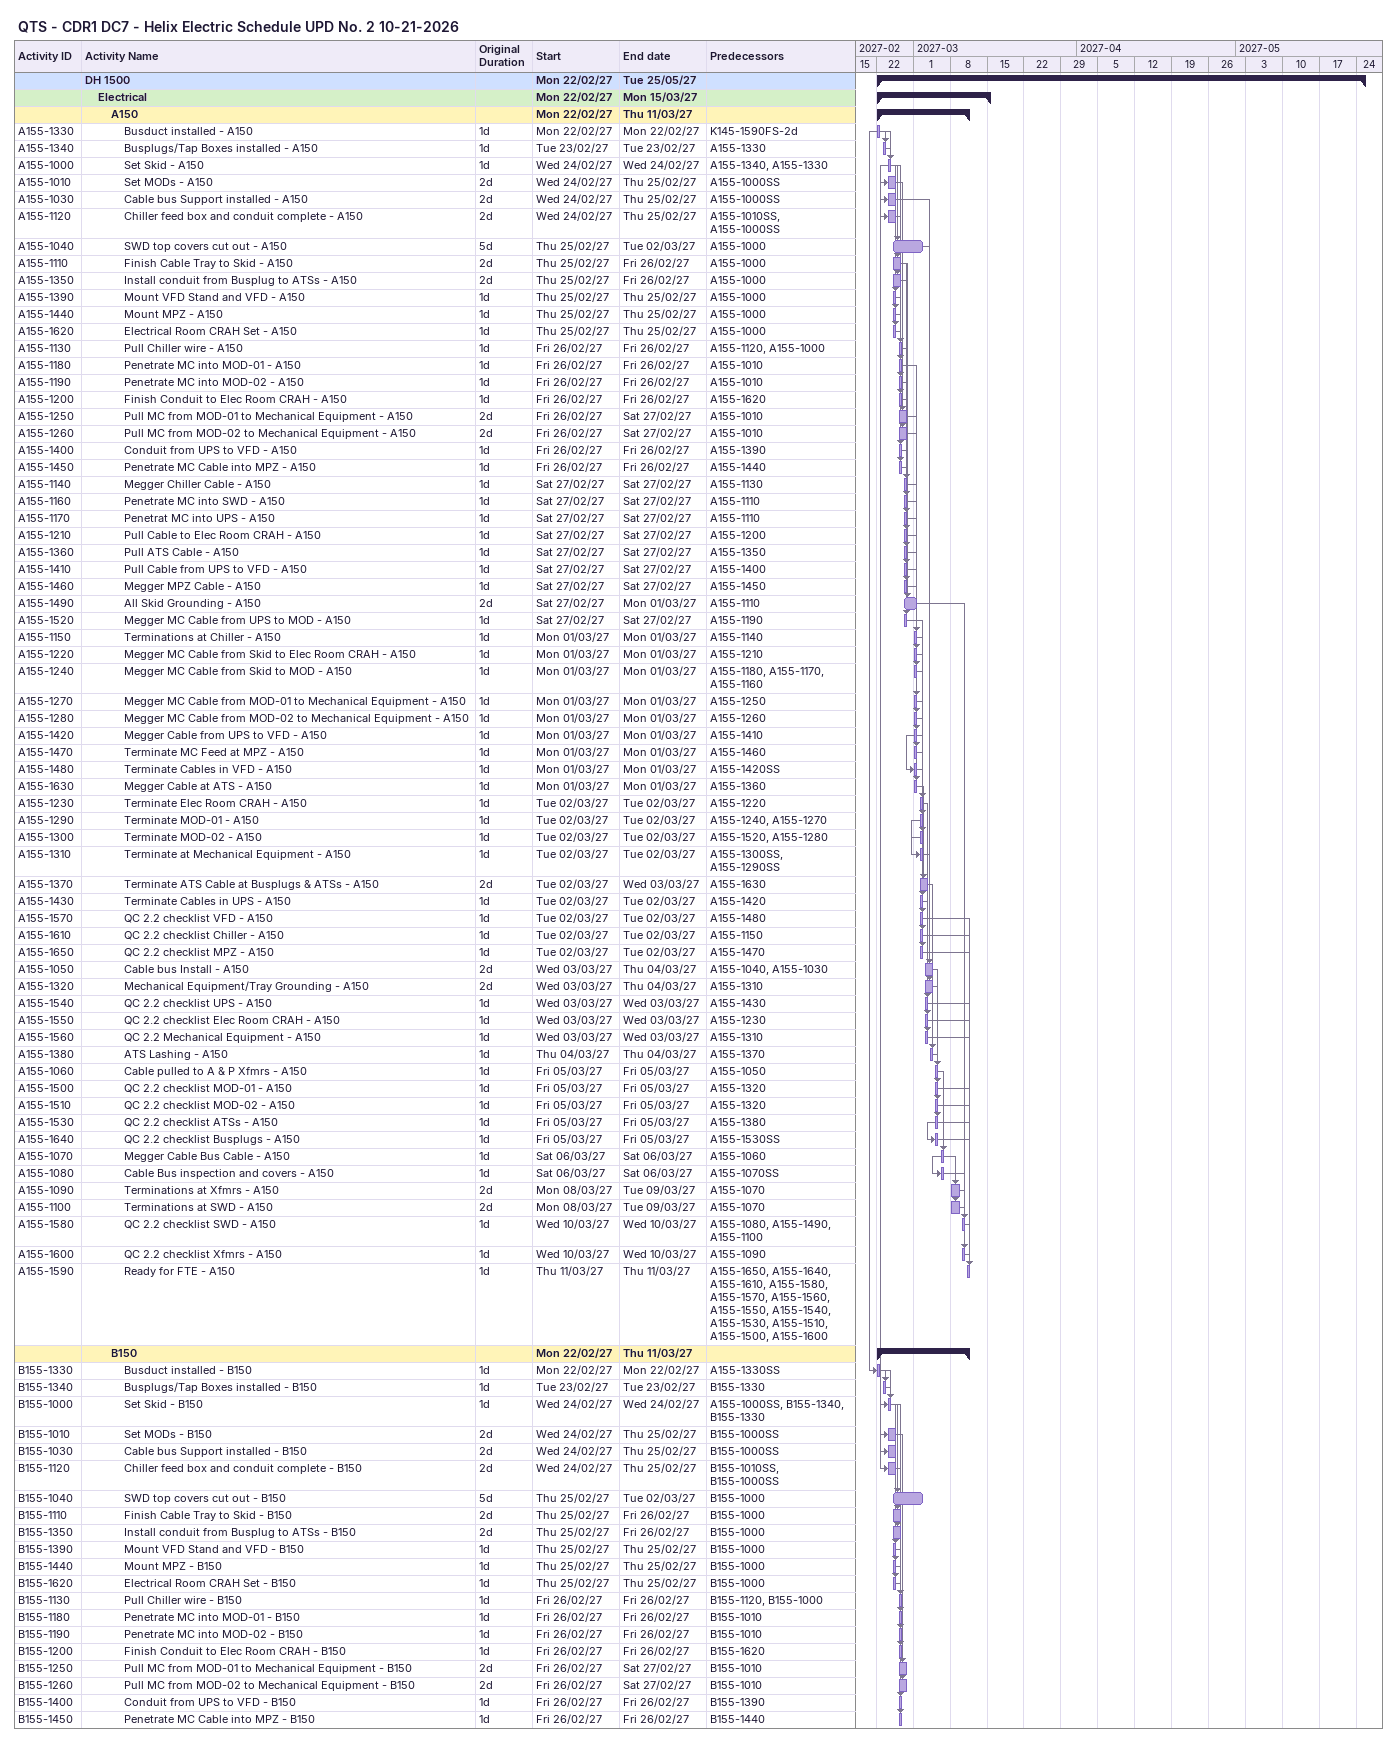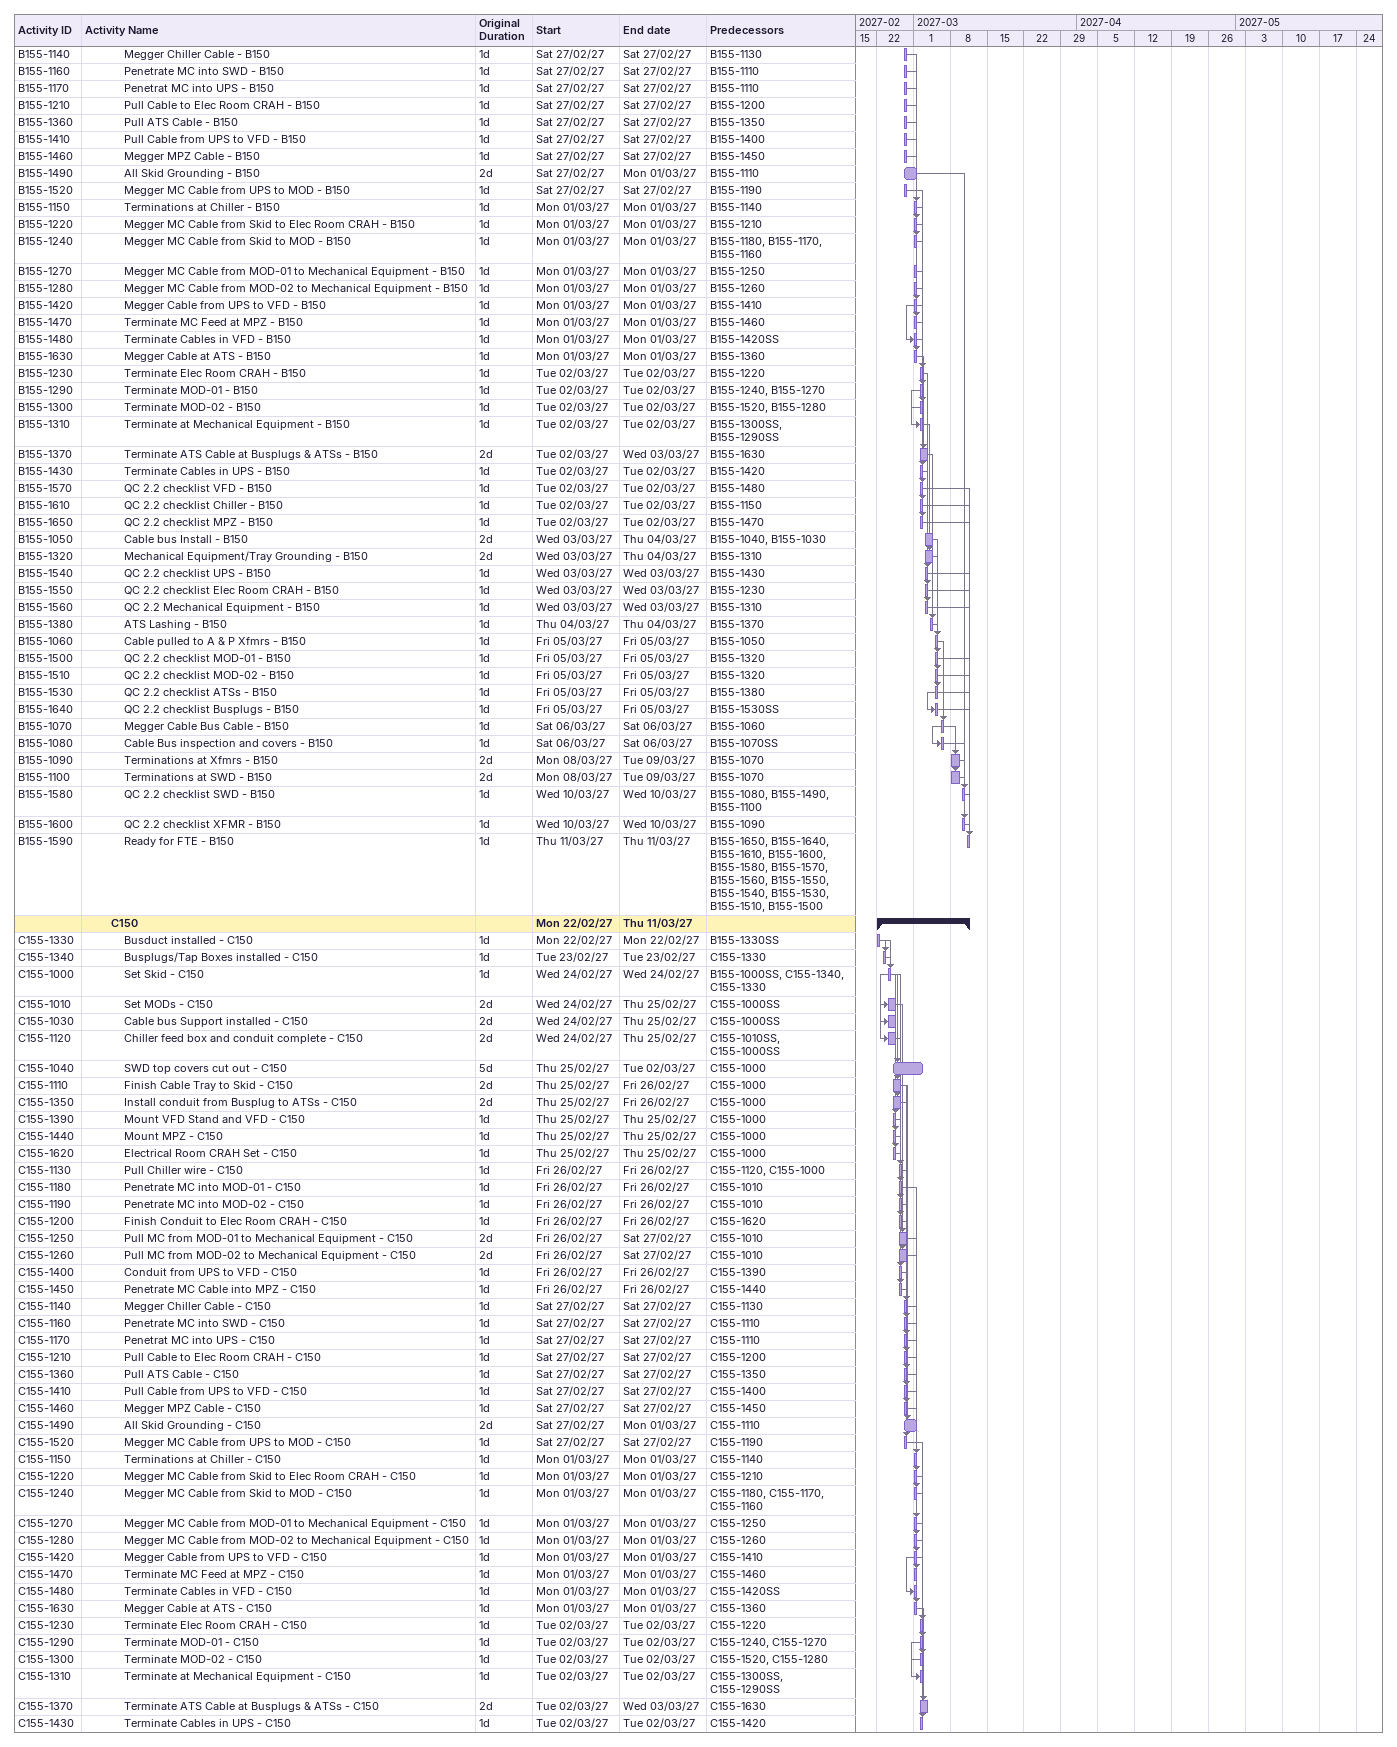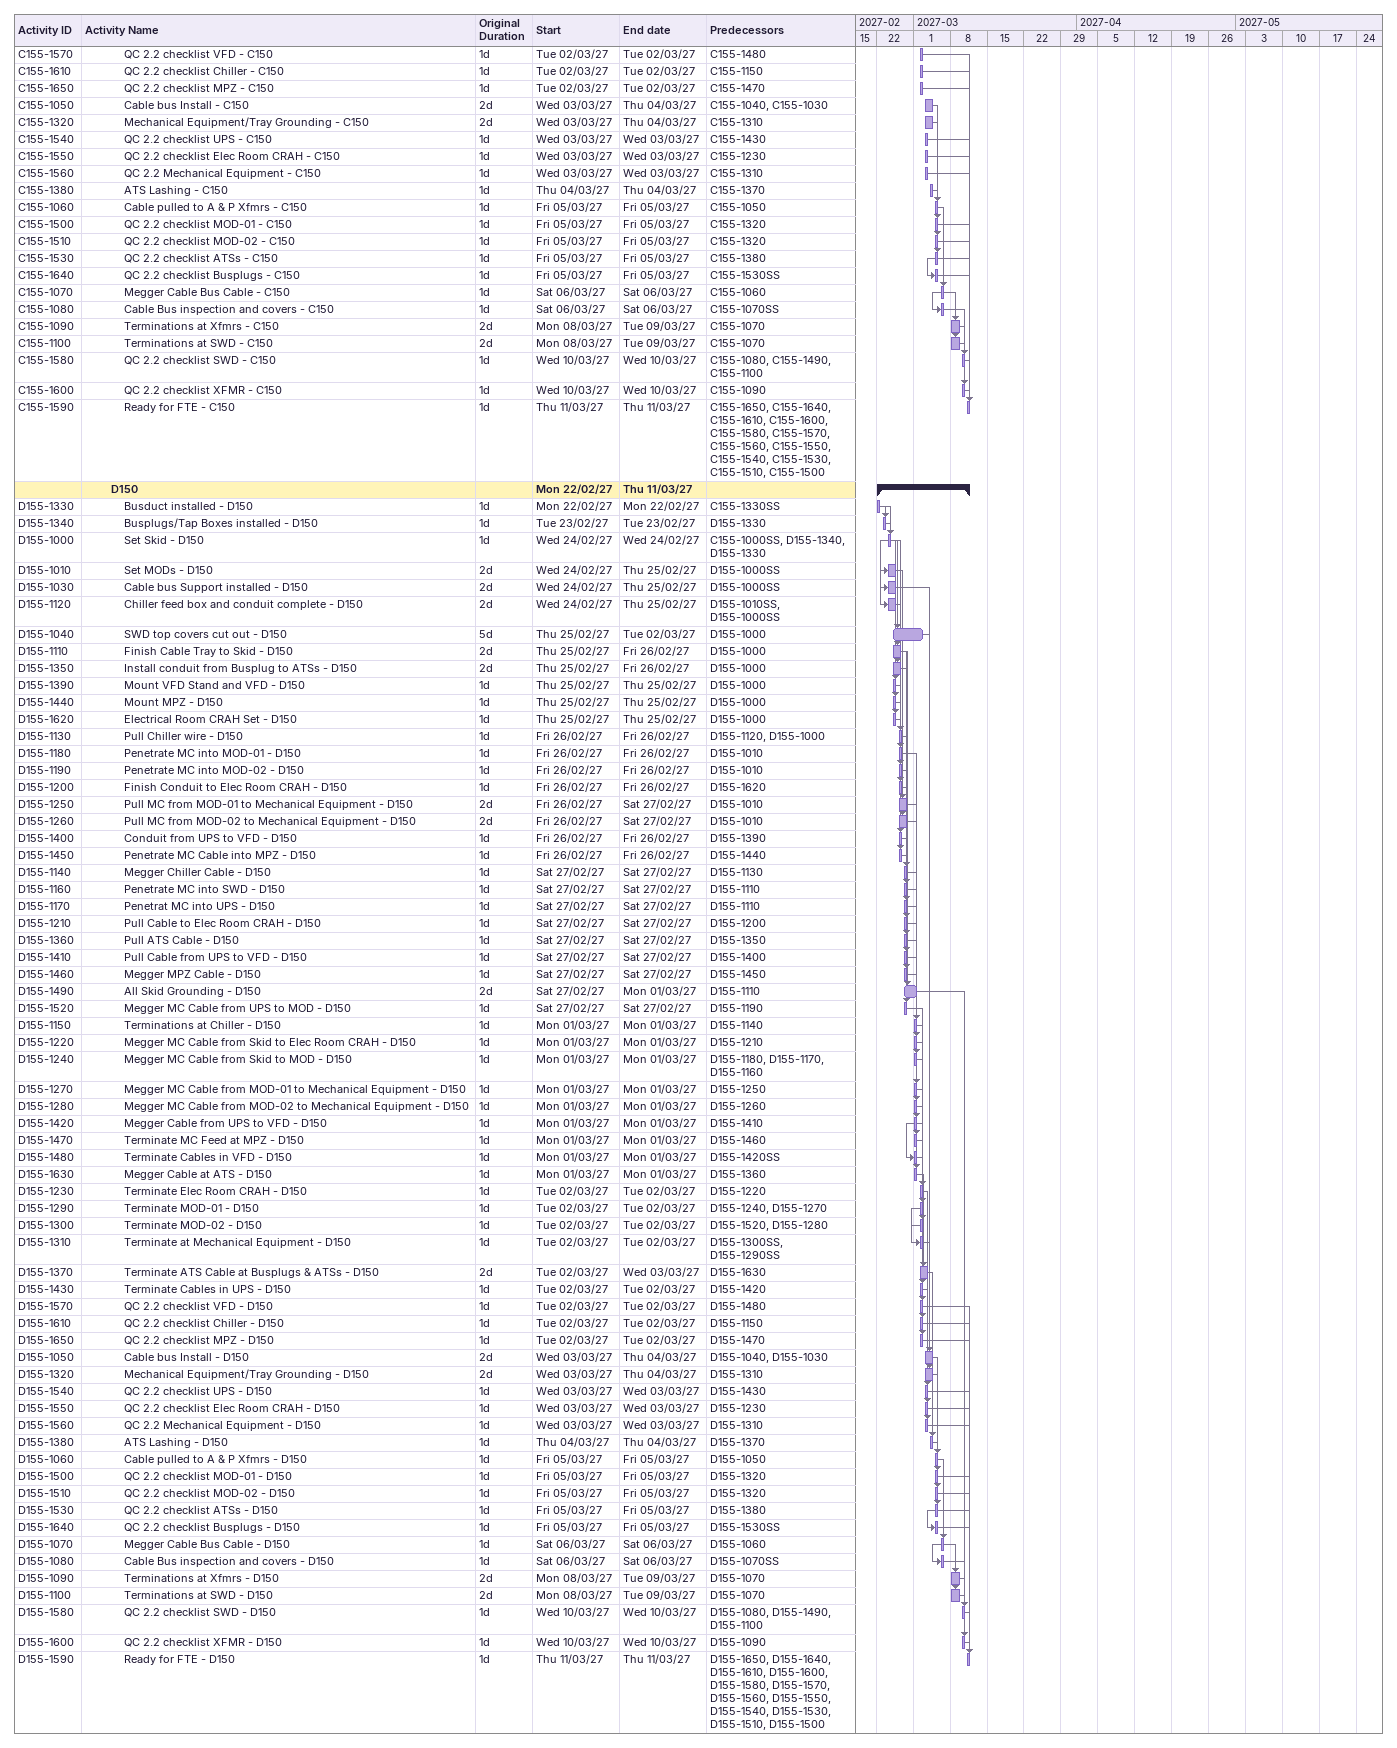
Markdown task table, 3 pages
QTS - CDR1 DC7 - Helix Electric Schedule UPD No. 2 10-21-2026

| ID | Level | Task | Original duration | Start | Finish | Predecessors |
|---|---|---|---|---|---|---|
|  | 1 | **DH 1500** |  | 2027-02-22 | 2027-05-25 |  |
|  | 2 | **Electrical** |  | 2027-02-22 | 2027-03-15 |  |
|  | 3 | **A150** |  | 2027-02-22 | 2027-03-11 |  |
| A155-1330 | 4 | Busduct installed - A150 | 1d | 2027-02-22 | 2027-02-22 | K145-1590FS-2d |
| A155-1340 | 4 | Busplugs/Tap Boxes installed - A150 | 1d | 2027-02-23 | 2027-02-23 | A155-1330 |
| A155-1000 | 4 | Set Skid - A150 | 1d | 2027-02-24 | 2027-02-24 | A155-1340, A155-1330 |
| A155-1010 | 4 | Set MODs - A150 | 2d | 2027-02-24 | 2027-02-25 | A155-1000SS |
| A155-1030 | 4 | Cable bus Support installed - A150 | 2d | 2027-02-24 | 2027-02-25 | A155-1000SS |
| A155-1120 | 4 | Chiller feed box and conduit complete - A150 | 2d | 2027-02-24 | 2027-02-25 | A155-1010SS, A155-1000SS |
| A155-1040 | 4 | SWD top covers cut out - A150 | 5d | 2027-02-25 | 2027-03-02 | A155-1000 |
| A155-1110 | 4 | Finish Cable Tray to Skid - A150 | 2d | 2027-02-25 | 2027-02-26 | A155-1000 |
| A155-1350 | 4 | Install conduit from Busplug to ATSs - A150 | 2d | 2027-02-25 | 2027-02-26 | A155-1000 |
| A155-1390 | 4 | Mount VFD Stand and VFD - A150 | 1d | 2027-02-25 | 2027-02-25 | A155-1000 |
| A155-1440 | 4 | Mount MPZ - A150 | 1d | 2027-02-25 | 2027-02-25 | A155-1000 |
| A155-1620 | 4 | Electrical Room CRAH Set - A150 | 1d | 2027-02-25 | 2027-02-25 | A155-1000 |
| A155-1130 | 4 | Pull Chiller wire - A150 | 1d | 2027-02-26 | 2027-02-26 | A155-1120, A155-1000 |
| A155-1180 | 4 | Penetrate MC into MOD-01 - A150 | 1d | 2027-02-26 | 2027-02-26 | A155-1010 |
| A155-1190 | 4 | Penetrate MC into MOD-02 - A150 | 1d | 2027-02-26 | 2027-02-26 | A155-1010 |
| A155-1200 | 4 | Finish Conduit to Elec Room CRAH - A150 | 1d | 2027-02-26 | 2027-02-26 | A155-1620 |
| A155-1250 | 4 | Pull MC from MOD-01 to Mechanical Equipment - A150 | 2d | 2027-02-26 | 2027-02-27 | A155-1010 |
| A155-1260 | 4 | Pull MC from MOD-02 to Mechanical Equipment - A150 | 2d | 2027-02-26 | 2027-02-27 | A155-1010 |
| A155-1400 | 4 | Conduit from UPS to VFD - A150 | 1d | 2027-02-26 | 2027-02-26 | A155-1390 |
| A155-1450 | 4 | Penetrate MC Cable into MPZ - A150 | 1d | 2027-02-26 | 2027-02-26 | A155-1440 |
| A155-1140 | 4 | Megger Chiller Cable - A150 | 1d | 2027-02-27 | 2027-02-27 | A155-1130 |
| A155-1160 | 4 | Penetrate MC into SWD - A150 | 1d | 2027-02-27 | 2027-02-27 | A155-1110 |
| A155-1170 | 4 | Penetrat MC into UPS - A150 | 1d | 2027-02-27 | 2027-02-27 | A155-1110 |
| A155-1210 | 4 | Pull Cable to Elec Room CRAH - A150 | 1d | 2027-02-27 | 2027-02-27 | A155-1200 |
| A155-1360 | 4 | Pull ATS Cable - A150 | 1d | 2027-02-27 | 2027-02-27 | A155-1350 |
| A155-1410 | 4 | Pull Cable from UPS to VFD - A150 | 1d | 2027-02-27 | 2027-02-27 | A155-1400 |
| A155-1460 | 4 | Megger MPZ Cable - A150 | 1d | 2027-02-27 | 2027-02-27 | A155-1450 |
| A155-1490 | 4 | All Skid Grounding - A150 | 2d | 2027-02-27 | 2027-03-01 | A155-1110 |
| A155-1520 | 4 | Megger MC Cable from UPS to MOD - A150 | 1d | 2027-02-27 | 2027-02-27 | A155-1190 |
| A155-1150 | 4 | Terminations at Chiller - A150 | 1d | 2027-03-01 | 2027-03-01 | A155-1140 |
| A155-1220 | 4 | Megger MC Cable from Skid to Elec Room CRAH - A150 | 1d | 2027-03-01 | 2027-03-01 | A155-1210 |
| A155-1240 | 4 | Megger MC Cable from Skid to MOD - A150 | 1d | 2027-03-01 | 2027-03-01 | A155-1180, A155-1170, A155-1160 |
| A155-1270 | 4 | Megger MC Cable from MOD-01 to Mechanical Equipment - A150 | 1d | 2027-03-01 | 2027-03-01 | A155-1250 |
| A155-1280 | 4 | Megger MC Cable from MOD-02 to Mechanical Equipment - A150 | 1d | 2027-03-01 | 2027-03-01 | A155-1260 |
| A155-1420 | 4 | Megger Cable from UPS to VFD - A150 | 1d | 2027-03-01 | 2027-03-01 | A155-1410 |
| A155-1470 | 4 | Terminate MC Feed at MPZ - A150 | 1d | 2027-03-01 | 2027-03-01 | A155-1460 |
| A155-1480 | 4 | Terminate Cables in VFD - A150 | 1d | 2027-03-01 | 2027-03-01 | A155-1420SS |
| A155-1630 | 4 | Megger Cable at ATS - A150 | 1d | 2027-03-01 | 2027-03-01 | A155-1360 |
| A155-1230 | 4 | Terminate Elec Room CRAH - A150 | 1d | 2027-03-02 | 2027-03-02 | A155-1220 |
| A155-1290 | 4 | Terminate MOD-01 - A150 | 1d | 2027-03-02 | 2027-03-02 | A155-1240, A155-1270 |
| A155-1300 | 4 | Terminate MOD-02 - A150 | 1d | 2027-03-02 | 2027-03-02 | A155-1520, A155-1280 |
| A155-1310 | 4 | Terminate at Mechanical Equipment - A150 | 1d | 2027-03-02 | 2027-03-02 | A155-1300SS, A155-1290SS |
| A155-1370 | 4 | Terminate ATS Cable at Busplugs & ATSs - A150 | 2d | 2027-03-02 | 2027-03-03 | A155-1630 |
| A155-1430 | 4 | Terminate Cables in UPS - A150 | 1d | 2027-03-02 | 2027-03-02 | A155-1420 |
| A155-1570 | 4 | QC 2.2 checklist VFD - A150 | 1d | 2027-03-02 | 2027-03-02 | A155-1480 |
| A155-1610 | 4 | QC 2.2 checklist Chiller - A150 | 1d | 2027-03-02 | 2027-03-02 | A155-1150 |
| A155-1650 | 4 | QC 2.2 checklist MPZ - A150 | 1d | 2027-03-02 | 2027-03-02 | A155-1470 |
| A155-1050 | 4 | Cable bus Install - A150 | 2d | 2027-03-03 | 2027-03-04 | A155-1040, A155-1030 |
| A155-1320 | 4 | Mechanical Equipment/Tray Grounding - A150 | 2d | 2027-03-03 | 2027-03-04 | A155-1310 |
| A155-1540 | 4 | QC 2.2 checklist UPS - A150 | 1d | 2027-03-03 | 2027-03-03 | A155-1430 |
| A155-1550 | 4 | QC 2.2 checklist Elec Room CRAH - A150 | 1d | 2027-03-03 | 2027-03-03 | A155-1230 |
| A155-1560 | 4 | QC 2.2 Mechanical Equipment - A150 | 1d | 2027-03-03 | 2027-03-03 | A155-1310 |
| A155-1380 | 4 | ATS Lashing - A150 | 1d | 2027-03-04 | 2027-03-04 | A155-1370 |
| A155-1060 | 4 | Cable pulled to A & P Xfmrs - A150 | 1d | 2027-03-05 | 2027-03-05 | A155-1050 |
| A155-1500 | 4 | QC 2.2 checklist MOD-01 - A150 | 1d | 2027-03-05 | 2027-03-05 | A155-1320 |
| A155-1510 | 4 | QC 2.2 checklist MOD-02 - A150 | 1d | 2027-03-05 | 2027-03-05 | A155-1320 |
| A155-1530 | 4 | QC 2.2 checklist ATSs - A150 | 1d | 2027-03-05 | 2027-03-05 | A155-1380 |
| A155-1640 | 4 | QC 2.2 checklist Busplugs - A150 | 1d | 2027-03-05 | 2027-03-05 | A155-1530SS |
| A155-1070 | 4 | Megger Cable Bus Cable - A150 | 1d | 2027-03-06 | 2027-03-06 | A155-1060 |
| A155-1080 | 4 | Cable Bus inspection and covers - A150 | 1d | 2027-03-06 | 2027-03-06 | A155-1070SS |
| A155-1090 | 4 | Terminations at Xfmrs - A150 | 2d | 2027-03-08 | 2027-03-09 | A155-1070 |
| A155-1100 | 4 | Terminations at SWD - A150 | 2d | 2027-03-08 | 2027-03-09 | A155-1070 |
| A155-1580 | 4 | QC 2.2 checklist SWD - A150 | 1d | 2027-03-10 | 2027-03-10 | A155-1080, A155-1490, A155-1100 |
| A155-1600 | 4 | QC 2.2 checklist Xfmrs - A150 | 1d | 2027-03-10 | 2027-03-10 | A155-1090 |
| A155-1590 | 4 | Ready for FTE - A150 | 1d | 2027-03-11 | 2027-03-11 | A155-1650, A155-1640, A155-1610, A155-1580, A155-1570, A155-1560, A155-1550, A155-1540, A155-1530, A155-1510, A155-1500, A155-1600 |
|  | 3 | **B150** |  | 2027-02-22 | 2027-03-11 |  |
| B155-1330 | 4 | Busduct installed - B150 | 1d | 2027-02-22 | 2027-02-22 | A155-1330SS |
| B155-1340 | 4 | Busplugs/Tap Boxes installed - B150 | 1d | 2027-02-23 | 2027-02-23 | B155-1330 |
| B155-1000 | 4 | Set Skid - B150 | 1d | 2027-02-24 | 2027-02-24 | A155-1000SS, B155-1340, B155-1330 |
| B155-1010 | 4 | Set MODs - B150 | 2d | 2027-02-24 | 2027-02-25 | B155-1000SS |
| B155-1030 | 4 | Cable bus Support installed - B150 | 2d | 2027-02-24 | 2027-02-25 | B155-1000SS |
| B155-1120 | 4 | Chiller feed box and conduit complete - B150 | 2d | 2027-02-24 | 2027-02-25 | B155-1010SS, B155-1000SS |
| B155-1040 | 4 | SWD top covers cut out - B150 | 5d | 2027-02-25 | 2027-03-02 | B155-1000 |
| B155-1110 | 4 | Finish Cable Tray to Skid - B150 | 2d | 2027-02-25 | 2027-02-26 | B155-1000 |
| B155-1350 | 4 | Install conduit from Busplug to ATSs - B150 | 2d | 2027-02-25 | 2027-02-26 | B155-1000 |
| B155-1390 | 4 | Mount VFD Stand and VFD - B150 | 1d | 2027-02-25 | 2027-02-25 | B155-1000 |
| B155-1440 | 4 | Mount MPZ - B150 | 1d | 2027-02-25 | 2027-02-25 | B155-1000 |
| B155-1620 | 4 | Electrical Room CRAH Set - B150 | 1d | 2027-02-25 | 2027-02-25 | B155-1000 |
| B155-1130 | 4 | Pull Chiller wire - B150 | 1d | 2027-02-26 | 2027-02-26 | B155-1120, B155-1000 |
| B155-1180 | 4 | Penetrate MC into MOD-01 - B150 | 1d | 2027-02-26 | 2027-02-26 | B155-1010 |
| B155-1190 | 4 | Penetrate MC into MOD-02 - B150 | 1d | 2027-02-26 | 2027-02-26 | B155-1010 |
| B155-1200 | 4 | Finish Conduit to Elec Room CRAH - B150 | 1d | 2027-02-26 | 2027-02-26 | B155-1620 |
| B155-1250 | 4 | Pull MC from MOD-01 to Mechanical Equipment - B150 | 2d | 2027-02-26 | 2027-02-27 | B155-1010 |
| B155-1260 | 4 | Pull MC from MOD-02 to Mechanical Equipment - B150 | 2d | 2027-02-26 | 2027-02-27 | B155-1010 |
| B155-1400 | 4 | Conduit from UPS to VFD - B150 | 1d | 2027-02-26 | 2027-02-26 | B155-1390 |
| B155-1450 | 4 | Penetrate MC Cable into MPZ - B150 | 1d | 2027-02-26 | 2027-02-26 | B155-1440 |
| B155-1140 | 4 | Megger Chiller Cable - B150 | 1d | 2027-02-27 | 2027-02-27 | B155-1130 |
| B155-1160 | 4 | Penetrate MC into SWD - B150 | 1d | 2027-02-27 | 2027-02-27 | B155-1110 |
| B155-1170 | 4 | Penetrat MC into UPS - B150 | 1d | 2027-02-27 | 2027-02-27 | B155-1110 |
| B155-1210 | 4 | Pull Cable to Elec Room CRAH - B150 | 1d | 2027-02-27 | 2027-02-27 | B155-1200 |
| B155-1360 | 4 | Pull ATS Cable - B150 | 1d | 2027-02-27 | 2027-02-27 | B155-1350 |
| B155-1410 | 4 | Pull Cable from UPS to VFD - B150 | 1d | 2027-02-27 | 2027-02-27 | B155-1400 |
| B155-1460 | 4 | Megger MPZ Cable - B150 | 1d | 2027-02-27 | 2027-02-27 | B155-1450 |
| B155-1490 | 4 | All Skid Grounding - B150 | 2d | 2027-02-27 | 2027-03-01 | B155-1110 |
| B155-1520 | 4 | Megger MC Cable from UPS to MOD - B150 | 1d | 2027-02-27 | 2027-02-27 | B155-1190 |
| B155-1150 | 4 | Terminations at Chiller - B150 | 1d | 2027-03-01 | 2027-03-01 | B155-1140 |
| B155-1220 | 4 | Megger MC Cable from Skid to Elec Room CRAH - B150 | 1d | 2027-03-01 | 2027-03-01 | B155-1210 |
| B155-1240 | 4 | Megger MC Cable from Skid to MOD - B150 | 1d | 2027-03-01 | 2027-03-01 | B155-1180, B155-1170, B155-1160 |
| B155-1270 | 4 | Megger MC Cable from MOD-01 to Mechanical Equipment - B150 | 1d | 2027-03-01 | 2027-03-01 | B155-1250 |
| B155-1280 | 4 | Megger MC Cable from MOD-02 to Mechanical Equipment - B150 | 1d | 2027-03-01 | 2027-03-01 | B155-1260 |
| B155-1420 | 4 | Megger Cable from UPS to VFD - B150 | 1d | 2027-03-01 | 2027-03-01 | B155-1410 |
| B155-1470 | 4 | Terminate MC Feed at MPZ - B150 | 1d | 2027-03-01 | 2027-03-01 | B155-1460 |
| B155-1480 | 4 | Terminate Cables in VFD - B150 | 1d | 2027-03-01 | 2027-03-01 | B155-1420SS |
| B155-1630 | 4 | Megger Cable at ATS - B150 | 1d | 2027-03-01 | 2027-03-01 | B155-1360 |
| B155-1230 | 4 | Terminate Elec Room CRAH - B150 | 1d | 2027-03-02 | 2027-03-02 | B155-1220 |
| B155-1290 | 4 | Terminate MOD-01 - B150 | 1d | 2027-03-02 | 2027-03-02 | B155-1240, B155-1270 |
| B155-1300 | 4 | Terminate MOD-02 - B150 | 1d | 2027-03-02 | 2027-03-02 | B155-1520, B155-1280 |
| B155-1310 | 4 | Terminate at Mechanical Equipment - B150 | 1d | 2027-03-02 | 2027-03-02 | B155-1300SS, B155-1290SS |
| B155-1370 | 4 | Terminate ATS Cable at Busplugs & ATSs - B150 | 2d | 2027-03-02 | 2027-03-03 | B155-1630 |
| B155-1430 | 4 | Terminate Cables in UPS - B150 | 1d | 2027-03-02 | 2027-03-02 | B155-1420 |
| B155-1570 | 4 | QC 2.2 checklist VFD - B150 | 1d | 2027-03-02 | 2027-03-02 | B155-1480 |
| B155-1610 | 4 | QC 2.2 checklist Chiller - B150 | 1d | 2027-03-02 | 2027-03-02 | B155-1150 |
| B155-1650 | 4 | QC 2.2 checklist MPZ - B150 | 1d | 2027-03-02 | 2027-03-02 | B155-1470 |
| B155-1050 | 4 | Cable bus Install - B150 | 2d | 2027-03-03 | 2027-03-04 | B155-1040, B155-1030 |
| B155-1320 | 4 | Mechanical Equipment/Tray Grounding - B150 | 2d | 2027-03-03 | 2027-03-04 | B155-1310 |
| B155-1540 | 4 | QC 2.2 checklist UPS - B150 | 1d | 2027-03-03 | 2027-03-03 | B155-1430 |
| B155-1550 | 4 | QC 2.2 checklist Elec Room CRAH - B150 | 1d | 2027-03-03 | 2027-03-03 | B155-1230 |
| B155-1560 | 4 | QC 2.2 Mechanical Equipment - B150 | 1d | 2027-03-03 | 2027-03-03 | B155-1310 |
| B155-1380 | 4 | ATS Lashing - B150 | 1d | 2027-03-04 | 2027-03-04 | B155-1370 |
| B155-1060 | 4 | Cable pulled to A & P Xfmrs - B150 | 1d | 2027-03-05 | 2027-03-05 | B155-1050 |
| B155-1500 | 4 | QC 2.2 checklist MOD-01 - B150 | 1d | 2027-03-05 | 2027-03-05 | B155-1320 |
| B155-1510 | 4 | QC 2.2 checklist MOD-02 - B150 | 1d | 2027-03-05 | 2027-03-05 | B155-1320 |
| B155-1530 | 4 | QC 2.2 checklist ATSs - B150 | 1d | 2027-03-05 | 2027-03-05 | B155-1380 |
| B155-1640 | 4 | QC 2.2 checklist Busplugs - B150 | 1d | 2027-03-05 | 2027-03-05 | B155-1530SS |
| B155-1070 | 4 | Megger Cable Bus Cable - B150 | 1d | 2027-03-06 | 2027-03-06 | B155-1060 |
| B155-1080 | 4 | Cable Bus inspection and covers - B150 | 1d | 2027-03-06 | 2027-03-06 | B155-1070SS |
| B155-1090 | 4 | Terminations at Xfmrs - B150 | 2d | 2027-03-08 | 2027-03-09 | B155-1070 |
| B155-1100 | 4 | Terminations at SWD - B150 | 2d | 2027-03-08 | 2027-03-09 | B155-1070 |
| B155-1580 | 4 | QC 2.2 checklist SWD - B150 | 1d | 2027-03-10 | 2027-03-10 | B155-1080, B155-1490, B155-1100 |
| B155-1600 | 4 | QC 2.2 checklist XFMR - B150 | 1d | 2027-03-10 | 2027-03-10 | B155-1090 |
| B155-1590 | 4 | Ready for FTE - B150 | 1d | 2027-03-11 | 2027-03-11 | B155-1650, B155-1640, B155-1610, B155-1600, B155-1580, B155-1570, B155-1560, B155-1550, B155-1540, B155-1530, B155-1510, B155-1500 |
|  | 3 | **C150** |  | 2027-02-22 | 2027-03-11 |  |
| C155-1330 | 4 | Busduct installed - C150 | 1d | 2027-02-22 | 2027-02-22 | B155-1330SS |
| C155-1340 | 4 | Busplugs/Tap Boxes installed - C150 | 1d | 2027-02-23 | 2027-02-23 | C155-1330 |
| C155-1000 | 4 | Set Skid - C150 | 1d | 2027-02-24 | 2027-02-24 | B155-1000SS, C155-1340, C155-1330 |
| C155-1010 | 4 | Set MODs - C150 | 2d | 2027-02-24 | 2027-02-25 | C155-1000SS |
| C155-1030 | 4 | Cable bus Support installed - C150 | 2d | 2027-02-24 | 2027-02-25 | C155-1000SS |
| C155-1120 | 4 | Chiller feed box and conduit complete - C150 | 2d | 2027-02-24 | 2027-02-25 | C155-1010SS, C155-1000SS |
| C155-1040 | 4 | SWD top covers cut out - C150 | 5d | 2027-02-25 | 2027-03-02 | C155-1000 |
| C155-1110 | 4 | Finish Cable Tray to Skid - C150 | 2d | 2027-02-25 | 2027-02-26 | C155-1000 |
| C155-1350 | 4 | Install conduit from Busplug to ATSs - C150 | 2d | 2027-02-25 | 2027-02-26 | C155-1000 |
| C155-1390 | 4 | Mount VFD Stand and VFD - C150 | 1d | 2027-02-25 | 2027-02-25 | C155-1000 |
| C155-1440 | 4 | Mount MPZ - C150 | 1d | 2027-02-25 | 2027-02-25 | C155-1000 |
| C155-1620 | 4 | Electrical Room CRAH Set - C150 | 1d | 2027-02-25 | 2027-02-25 | C155-1000 |
| C155-1130 | 4 | Pull Chiller wire - C150 | 1d | 2027-02-26 | 2027-02-26 | C155-1120, C155-1000 |
| C155-1180 | 4 | Penetrate MC into MOD-01 - C150 | 1d | 2027-02-26 | 2027-02-26 | C155-1010 |
| C155-1190 | 4 | Penetrate MC into MOD-02 - C150 | 1d | 2027-02-26 | 2027-02-26 | C155-1010 |
| C155-1200 | 4 | Finish Conduit to Elec Room CRAH - C150 | 1d | 2027-02-26 | 2027-02-26 | C155-1620 |
| C155-1250 | 4 | Pull MC from MOD-01 to Mechanical Equipment - C150 | 2d | 2027-02-26 | 2027-02-27 | C155-1010 |
| C155-1260 | 4 | Pull MC from MOD-02 to Mechanical Equipment - C150 | 2d | 2027-02-26 | 2027-02-27 | C155-1010 |
| C155-1400 | 4 | Conduit from UPS to VFD - C150 | 1d | 2027-02-26 | 2027-02-26 | C155-1390 |
| C155-1450 | 4 | Penetrate MC Cable into MPZ - C150 | 1d | 2027-02-26 | 2027-02-26 | C155-1440 |
| C155-1140 | 4 | Megger Chiller Cable - C150 | 1d | 2027-02-27 | 2027-02-27 | C155-1130 |
| C155-1160 | 4 | Penetrate MC into SWD - C150 | 1d | 2027-02-27 | 2027-02-27 | C155-1110 |
| C155-1170 | 4 | Penetrat MC into UPS - C150 | 1d | 2027-02-27 | 2027-02-27 | C155-1110 |
| C155-1210 | 4 | Pull Cable to Elec Room CRAH - C150 | 1d | 2027-02-27 | 2027-02-27 | C155-1200 |
| C155-1360 | 4 | Pull ATS Cable - C150 | 1d | 2027-02-27 | 2027-02-27 | C155-1350 |
| C155-1410 | 4 | Pull Cable from UPS to VFD - C150 | 1d | 2027-02-27 | 2027-02-27 | C155-1400 |
| C155-1460 | 4 | Megger MPZ Cable - C150 | 1d | 2027-02-27 | 2027-02-27 | C155-1450 |
| C155-1490 | 4 | All Skid Grounding - C150 | 2d | 2027-02-27 | 2027-03-01 | C155-1110 |
| C155-1520 | 4 | Megger MC Cable from UPS to MOD - C150 | 1d | 2027-02-27 | 2027-02-27 | C155-1190 |
| C155-1150 | 4 | Terminations at Chiller - C150 | 1d | 2027-03-01 | 2027-03-01 | C155-1140 |
| C155-1220 | 4 | Megger MC Cable from Skid to Elec Room CRAH - C150 | 1d | 2027-03-01 | 2027-03-01 | C155-1210 |
| C155-1240 | 4 | Megger MC Cable from Skid to MOD - C150 | 1d | 2027-03-01 | 2027-03-01 | C155-1180, C155-1170, C155-1160 |
| C155-1270 | 4 | Megger MC Cable from MOD-01 to Mechanical Equipment - C150 | 1d | 2027-03-01 | 2027-03-01 | C155-1250 |
| C155-1280 | 4 | Megger MC Cable from MOD-02 to Mechanical Equipment - C150 | 1d | 2027-03-01 | 2027-03-01 | C155-1260 |
| C155-1420 | 4 | Megger Cable from UPS to VFD - C150 | 1d | 2027-03-01 | 2027-03-01 | C155-1410 |
| C155-1470 | 4 | Terminate MC Feed at MPZ - C150 | 1d | 2027-03-01 | 2027-03-01 | C155-1460 |
| C155-1480 | 4 | Terminate Cables in VFD - C150 | 1d | 2027-03-01 | 2027-03-01 | C155-1420SS |
| C155-1630 | 4 | Megger Cable at ATS - C150 | 1d | 2027-03-01 | 2027-03-01 | C155-1360 |
| C155-1230 | 4 | Terminate Elec Room CRAH - C150 | 1d | 2027-03-02 | 2027-03-02 | C155-1220 |
| C155-1290 | 4 | Terminate MOD-01 - C150 | 1d | 2027-03-02 | 2027-03-02 | C155-1240, C155-1270 |
| C155-1300 | 4 | Terminate MOD-02 - C150 | 1d | 2027-03-02 | 2027-03-02 | C155-1520, C155-1280 |
| C155-1310 | 4 | Terminate at Mechanical Equipment - C150 | 1d | 2027-03-02 | 2027-03-02 | C155-1300SS, C155-1290SS |
| C155-1370 | 4 | Terminate ATS Cable at Busplugs & ATSs - C150 | 2d | 2027-03-02 | 2027-03-03 | C155-1630 |
| C155-1430 | 4 | Terminate Cables in UPS - C150 | 1d | 2027-03-02 | 2027-03-02 | C155-1420 |
| C155-1570 | 4 | QC 2.2 checklist VFD - C150 | 1d | 2027-03-02 | 2027-03-02 | C155-1480 |
| C155-1610 | 4 | QC 2.2 checklist Chiller - C150 | 1d | 2027-03-02 | 2027-03-02 | C155-1150 |
| C155-1650 | 4 | QC 2.2 checklist MPZ - C150 | 1d | 2027-03-02 | 2027-03-02 | C155-1470 |
| C155-1050 | 4 | Cable bus Install - C150 | 2d | 2027-03-03 | 2027-03-04 | C155-1040, C155-1030 |
| C155-1320 | 4 | Mechanical Equipment/Tray Grounding - C150 | 2d | 2027-03-03 | 2027-03-04 | C155-1310 |
| C155-1540 | 4 | QC 2.2 checklist UPS - C150 | 1d | 2027-03-03 | 2027-03-03 | C155-1430 |
| C155-1550 | 4 | QC 2.2 checklist Elec Room CRAH - C150 | 1d | 2027-03-03 | 2027-03-03 | C155-1230 |
| C155-1560 | 4 | QC 2.2 Mechanical Equipment - C150 | 1d | 2027-03-03 | 2027-03-03 | C155-1310 |
| C155-1380 | 4 | ATS Lashing - C150 | 1d | 2027-03-04 | 2027-03-04 | C155-1370 |
| C155-1060 | 4 | Cable pulled to A & P Xfmrs - C150 | 1d | 2027-03-05 | 2027-03-05 | C155-1050 |
| C155-1500 | 4 | QC 2.2 checklist MOD-01 - C150 | 1d | 2027-03-05 | 2027-03-05 | C155-1320 |
| C155-1510 | 4 | QC 2.2 checklist MOD-02 - C150 | 1d | 2027-03-05 | 2027-03-05 | C155-1320 |
| C155-1530 | 4 | QC 2.2 checklist ATSs - C150 | 1d | 2027-03-05 | 2027-03-05 | C155-1380 |
| C155-1640 | 4 | QC 2.2 checklist Busplugs - C150 | 1d | 2027-03-05 | 2027-03-05 | C155-1530SS |
| C155-1070 | 4 | Megger Cable Bus Cable - C150 | 1d | 2027-03-06 | 2027-03-06 | C155-1060 |
| C155-1080 | 4 | Cable Bus inspection and covers - C150 | 1d | 2027-03-06 | 2027-03-06 | C155-1070SS |
| C155-1090 | 4 | Terminations at Xfmrs - C150 | 2d | 2027-03-08 | 2027-03-09 | C155-1070 |
| C155-1100 | 4 | Terminations at SWD - C150 | 2d | 2027-03-08 | 2027-03-09 | C155-1070 |
| C155-1580 | 4 | QC 2.2 checklist SWD - C150 | 1d | 2027-03-10 | 2027-03-10 | C155-1080, C155-1490, C155-1100 |
| C155-1600 | 4 | QC 2.2 checklist XFMR - C150 | 1d | 2027-03-10 | 2027-03-10 | C155-1090 |
| C155-1590 | 4 | Ready for FTE - C150 | 1d | 2027-03-11 | 2027-03-11 | C155-1650, C155-1640, C155-1610, C155-1600, C155-1580, C155-1570, C155-1560, C155-1550, C155-1540, C155-1530, C155-1510, C155-1500 |
|  | 3 | **D150** |  | 2027-02-22 | 2027-03-11 |  |
| D155-1330 | 4 | Busduct installed - D150 | 1d | 2027-02-22 | 2027-02-22 | C155-1330SS |
| D155-1340 | 4 | Busplugs/Tap Boxes installed - D150 | 1d | 2027-02-23 | 2027-02-23 | D155-1330 |
| D155-1000 | 4 | Set Skid - D150 | 1d | 2027-02-24 | 2027-02-24 | C155-1000SS, D155-1340, D155-1330 |
| D155-1010 | 4 | Set MODs - D150 | 2d | 2027-02-24 | 2027-02-25 | D155-1000SS |
| D155-1030 | 4 | Cable bus Support installed - D150 | 2d | 2027-02-24 | 2027-02-25 | D155-1000SS |
| D155-1120 | 4 | Chiller feed box and conduit complete - D150 | 2d | 2027-02-24 | 2027-02-25 | D155-1010SS, D155-1000SS |
| D155-1040 | 4 | SWD top covers cut out - D150 | 5d | 2027-02-25 | 2027-03-02 | D155-1000 |
| D155-1110 | 4 | Finish Cable Tray to Skid - D150 | 2d | 2027-02-25 | 2027-02-26 | D155-1000 |
| D155-1350 | 4 | Install conduit from Busplug to ATSs - D150 | 2d | 2027-02-25 | 2027-02-26 | D155-1000 |
| D155-1390 | 4 | Mount VFD Stand and VFD - D150 | 1d | 2027-02-25 | 2027-02-25 | D155-1000 |
| D155-1440 | 4 | Mount MPZ - D150 | 1d | 2027-02-25 | 2027-02-25 | D155-1000 |
| D155-1620 | 4 | Electrical Room CRAH Set - D150 | 1d | 2027-02-25 | 2027-02-25 | D155-1000 |
| D155-1130 | 4 | Pull Chiller wire - D150 | 1d | 2027-02-26 | 2027-02-26 | D155-1120, D155-1000 |
| D155-1180 | 4 | Penetrate MC into MOD-01 - D150 | 1d | 2027-02-26 | 2027-02-26 | D155-1010 |
| D155-1190 | 4 | Penetrate MC into MOD-02 - D150 | 1d | 2027-02-26 | 2027-02-26 | D155-1010 |
| D155-1200 | 4 | Finish Conduit to Elec Room CRAH - D150 | 1d | 2027-02-26 | 2027-02-26 | D155-1620 |
| D155-1250 | 4 | Pull MC from MOD-01 to Mechanical Equipment - D150 | 2d | 2027-02-26 | 2027-02-27 | D155-1010 |
| D155-1260 | 4 | Pull MC from MOD-02 to Mechanical Equipment - D150 | 2d | 2027-02-26 | 2027-02-27 | D155-1010 |
| D155-1400 | 4 | Conduit from UPS to VFD - D150 | 1d | 2027-02-26 | 2027-02-26 | D155-1390 |
| D155-1450 | 4 | Penetrate MC Cable into MPZ - D150 | 1d | 2027-02-26 | 2027-02-26 | D155-1440 |
| D155-1140 | 4 | Megger Chiller Cable - D150 | 1d | 2027-02-27 | 2027-02-27 | D155-1130 |
| D155-1160 | 4 | Penetrate MC into SWD - D150 | 1d | 2027-02-27 | 2027-02-27 | D155-1110 |
| D155-1170 | 4 | Penetrat MC into UPS - D150 | 1d | 2027-02-27 | 2027-02-27 | D155-1110 |
| D155-1210 | 4 | Pull Cable to Elec Room CRAH - D150 | 1d | 2027-02-27 | 2027-02-27 | D155-1200 |
| D155-1360 | 4 | Pull ATS Cable - D150 | 1d | 2027-02-27 | 2027-02-27 | D155-1350 |
| D155-1410 | 4 | Pull Cable from UPS to VFD - D150 | 1d | 2027-02-27 | 2027-02-27 | D155-1400 |
| D155-1460 | 4 | Megger MPZ Cable - D150 | 1d | 2027-02-27 | 2027-02-27 | D155-1450 |
| D155-1490 | 4 | All Skid Grounding - D150 | 2d | 2027-02-27 | 2027-03-01 | D155-1110 |
| D155-1520 | 4 | Megger MC Cable from UPS to MOD - D150 | 1d | 2027-02-27 | 2027-02-27 | D155-1190 |
| D155-1150 | 4 | Terminations at Chiller - D150 | 1d | 2027-03-01 | 2027-03-01 | D155-1140 |
| D155-1220 | 4 | Megger MC Cable from Skid to Elec Room CRAH - D150 | 1d | 2027-03-01 | 2027-03-01 | D155-1210 |
| D155-1240 | 4 | Megger MC Cable from Skid to MOD - D150 | 1d | 2027-03-01 | 2027-03-01 | D155-1180, D155-1170, D155-1160 |
| D155-1270 | 4 | Megger MC Cable from MOD-01 to Mechanical Equipment - D150 | 1d | 2027-03-01 | 2027-03-01 | D155-1250 |
| D155-1280 | 4 | Megger MC Cable from MOD-02 to Mechanical Equipment - D150 | 1d | 2027-03-01 | 2027-03-01 | D155-1260 |
| D155-1420 | 4 | Megger Cable from UPS to VFD - D150 | 1d | 2027-03-01 | 2027-03-01 | D155-1410 |
| D155-1470 | 4 | Terminate MC Feed at MPZ - D150 | 1d | 2027-03-01 | 2027-03-01 | D155-1460 |
| D155-1480 | 4 | Terminate Cables in VFD - D150 | 1d | 2027-03-01 | 2027-03-01 | D155-1420SS |
| D155-1630 | 4 | Megger Cable at ATS - D150 | 1d | 2027-03-01 | 2027-03-01 | D155-1360 |
| D155-1230 | 4 | Terminate Elec Room CRAH - D150 | 1d | 2027-03-02 | 2027-03-02 | D155-1220 |
| D155-1290 | 4 | Terminate MOD-01 - D150 | 1d | 2027-03-02 | 2027-03-02 | D155-1240, D155-1270 |
| D155-1300 | 4 | Terminate MOD-02 - D150 | 1d | 2027-03-02 | 2027-03-02 | D155-1520, D155-1280 |
| D155-1310 | 4 | Terminate at Mechanical Equipment - D150 | 1d | 2027-03-02 | 2027-03-02 | D155-1300SS, D155-1290SS |
| D155-1370 | 4 | Terminate ATS Cable at Busplugs & ATSs - D150 | 2d | 2027-03-02 | 2027-03-03 | D155-1630 |
| D155-1430 | 4 | Terminate Cables in UPS - D150 | 1d | 2027-03-02 | 2027-03-02 | D155-1420 |
| D155-1570 | 4 | QC 2.2 checklist VFD - D150 | 1d | 2027-03-02 | 2027-03-02 | D155-1480 |
| D155-1610 | 4 | QC 2.2 checklist Chiller - D150 | 1d | 2027-03-02 | 2027-03-02 | D155-1150 |
| D155-1650 | 4 | QC 2.2 checklist MPZ - D150 | 1d | 2027-03-02 | 2027-03-02 | D155-1470 |
| D155-1050 | 4 | Cable bus Install - D150 | 2d | 2027-03-03 | 2027-03-04 | D155-1040, D155-1030 |
| D155-1320 | 4 | Mechanical Equipment/Tray Grounding - D150 | 2d | 2027-03-03 | 2027-03-04 | D155-1310 |
| D155-1540 | 4 | QC 2.2 checklist UPS - D150 | 1d | 2027-03-03 | 2027-03-03 | D155-1430 |
| D155-1550 | 4 | QC 2.2 checklist Elec Room CRAH - D150 | 1d | 2027-03-03 | 2027-03-03 | D155-1230 |
| D155-1560 | 4 | QC 2.2 Mechanical Equipment - D150 | 1d | 2027-03-03 | 2027-03-03 | D155-1310 |
| D155-1380 | 4 | ATS Lashing - D150 | 1d | 2027-03-04 | 2027-03-04 | D155-1370 |
| D155-1060 | 4 | Cable pulled to A & P Xfmrs - D150 | 1d | 2027-03-05 | 2027-03-05 | D155-1050 |
| D155-1500 | 4 | QC 2.2 checklist MOD-01 - D150 | 1d | 2027-03-05 | 2027-03-05 | D155-1320 |
| D155-1510 | 4 | QC 2.2 checklist MOD-02 - D150 | 1d | 2027-03-05 | 2027-03-05 | D155-1320 |
| D155-1530 | 4 | QC 2.2 checklist ATSs - D150 | 1d | 2027-03-05 | 2027-03-05 | D155-1380 |
| D155-1640 | 4 | QC 2.2 checklist Busplugs - D150 | 1d | 2027-03-05 | 2027-03-05 | D155-1530SS |
| D155-1070 | 4 | Megger Cable Bus Cable - D150 | 1d | 2027-03-06 | 2027-03-06 | D155-1060 |
| D155-1080 | 4 | Cable Bus inspection and covers - D150 | 1d | 2027-03-06 | 2027-03-06 | D155-1070SS |
| D155-1090 | 4 | Terminations at Xfmrs - D150 | 2d | 2027-03-08 | 2027-03-09 | D155-1070 |
| D155-1100 | 4 | Terminations at SWD - D150 | 2d | 2027-03-08 | 2027-03-09 | D155-1070 |
| D155-1580 | 4 | QC 2.2 checklist SWD - D150 | 1d | 2027-03-10 | 2027-03-10 | D155-1080, D155-1490, D155-1100 |
| D155-1600 | 4 | QC 2.2 checklist XFMR - D150 | 1d | 2027-03-10 | 2027-03-10 | D155-1090 |
| D155-1590 | 4 | Ready for FTE - D150 | 1d | 2027-03-11 | 2027-03-11 | D155-1650, D155-1640, D155-1610, D155-1600, D155-1580, D155-1570, D155-1560, D155-1550, D155-1540, D155-1530, D155-1510, D155-1500 |
